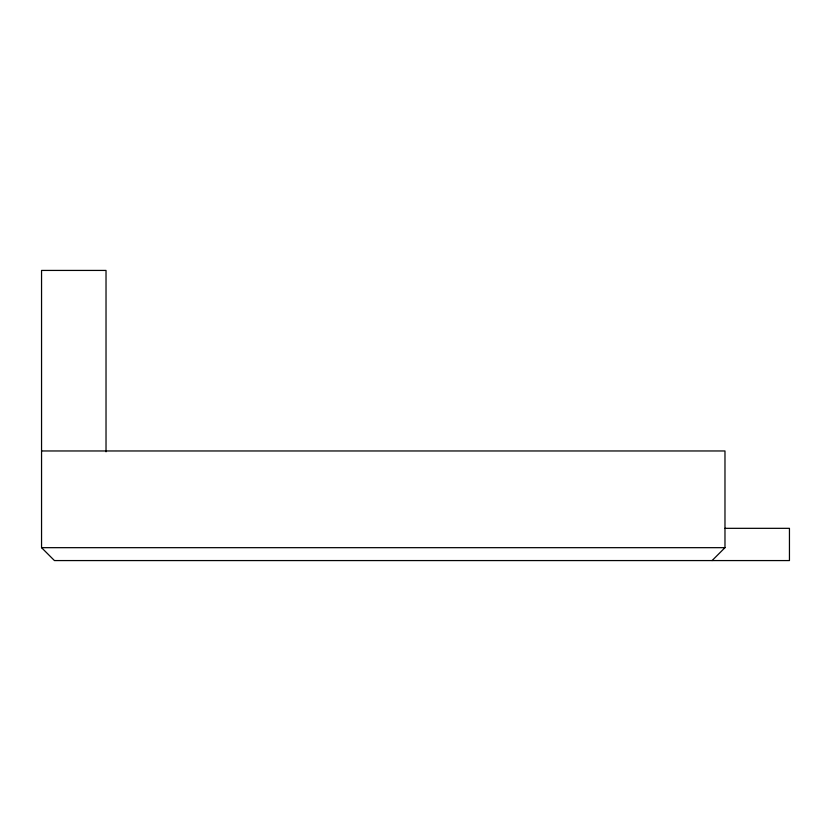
<?xml version="1.0" encoding="UTF-8"?>
<svg xmlns="http://www.w3.org/2000/svg" width="831" height="831" viewBox="0 0 831 831"><rect width="100%" height="100%" fill="white"/><g stroke="black" fill="none" stroke-linecap="round" stroke-linejoin="round"><path stroke-width="1.25" d="M712.084 560.572L724.975 547.671L724.975 450.963L41.55 450.963M724.975 528.329L789.45 528.329L789.45 560.572L54.441 560.572L41.55 547.671L41.55 270.428L106.025 270.428L106.025 451.804M41.55 547.671L724.975 547.671"/></g></svg>
